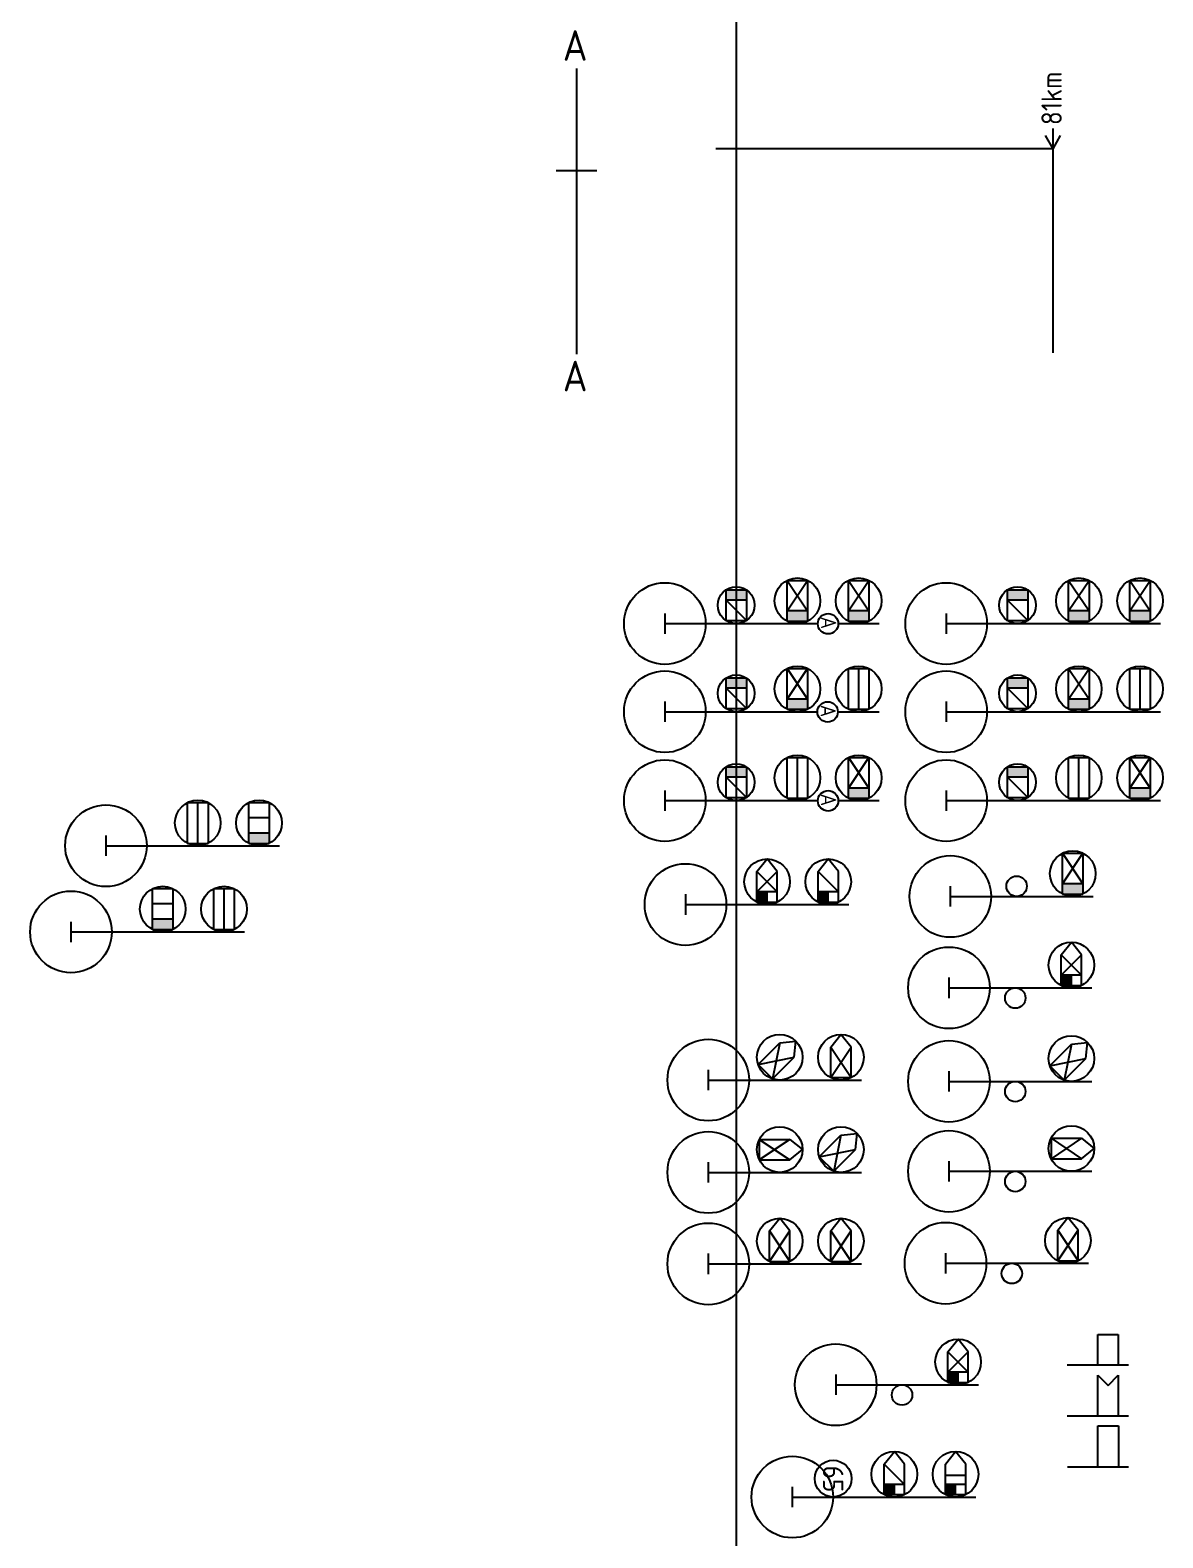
# Model space of a CAD drawing. Extents: x -202 to 266, y -387 to 284.
# Drawn here: x -201.9 to -90.9, y 136.7 to 284.5 of the extents above; entities that cross this region are included whole.
import ezdxf

# ---------------------------------------------------------------- set-up
doc = ezdxf.new("R2010")
doc.units = 0
doc.layers.get('0').update_dxf_attribs({"linetype": 'CONTINUOUS'})
doc.layers.add('CONST', color=1, linetype='CONTINUOUS')
doc.layers.add('LINE', color=5, linetype='CONTINUOUS')
doc.styles.get("Standard").update_dxf_attribs({"font": 'ISOCP'})

msp = doc.modelspace()

# ---------------------------------------------------------------- linework, layer by layer
for p, q in [((-148.36099, 280.704), (-148.36099, 252.704)), ((-102.43151, 274.12826), (-101.68151, 272.82923)), ((-101.68151, 274.82923), (-101.68151, 272.82923)), ((-100.93151, 274.12826), (-101.68151, 272.82923)), ((-127.69682, 226.53409), (-127.69682, 230.53409)), ((-127.69682, 230.53409), (-125.69682, 227.53409)), ((-127.69682, 227.53409), (-125.69682, 230.53409)), ((-127.69682, 230.53409), (-125.69682, 230.53409)), ((-125.69682, 230.53409), (-125.69682, 226.53409)), ((-121.69682, 226.53409), (-121.69682, 230.53409)), ((-121.69682, 230.53409), (-119.69682, 227.53409)), ((-121.69682, 227.53409), (-119.69682, 230.53409)), ((-121.69682, 230.53409), (-119.69682, 230.53409)), ((-119.69682, 230.53409), (-119.69682, 226.53409)), ((-100.1194, 227.53409), (-98.1194, 230.53409)), ((-100.1194, 230.53409), (-98.1194, 227.53409)), ((-100.1194, 226.53409), (-100.1194, 230.53409)), ((-100.1194, 230.53409), (-98.1194, 230.53409)), ((-98.1194, 230.53409), (-98.1194, 226.53409)), ((-94.1194, 227.53409), (-92.1194, 230.53409)), ((-94.1194, 230.53409), (-92.1194, 227.53409)), ((-94.1194, 226.53409), (-94.1194, 230.53409)), ((-94.1194, 230.53409), (-92.1194, 230.53409)), ((-92.1194, 230.53409), (-92.1194, 226.53409)), ((-133.69682, 226.6008), (-133.69682, 229.6008)), ((-133.69682, 229.6008), (-131.69682, 229.6008)), ((-131.69682, 229.6008), (-131.69682, 226.6008)), ((-106.1194, 226.6008), (-106.1194, 229.6008)), ((-106.1194, 229.6008), (-104.1194, 229.6008)), ((-104.1194, 229.6008), (-104.1194, 226.6008)), ((-133.69682, 228.6008), (-131.69682, 226.6008)), ((-131.69682, 228.6008), (-133.69682, 228.6008)), ((-106.1194, 228.6008), (-104.1194, 226.6008)), ((-104.1194, 228.6008), (-106.1194, 228.6008)), ((-139.69682, 227.29802), (-139.69682, 225.29802)), ((-139.69682, 226.29802), (-136.69682, 226.29802)), ((-136.69682, 226.29802), (-130.69682, 226.29802)), ((-133.69682, 226.6008), (-131.69682, 226.6008)), ((-130.69682, 226.29802), (-124.69682, 226.29802)), ((-125.69682, 227.53409), (-127.69682, 227.53409)), ((-127.69682, 226.53409), (-125.69682, 226.53409)), ((-122.69723, 226.29802), (-118.69682, 226.29802)), ((-119.69682, 227.53409), (-121.69682, 227.53409)), ((-121.69682, 226.53409), (-119.69682, 226.53409)), ((-112.1194, 227.29802), (-112.1194, 225.29802)), ((-112.1194, 226.29802), (-109.1194, 226.29802)), ((-109.1194, 226.29802), (-103.1194, 226.29802)), ((-106.1194, 226.6008), (-104.1194, 226.6008)), ((-103.1194, 226.29802), (-97.1194, 226.29802)), ((-98.1194, 227.53409), (-100.1194, 227.53409)), ((-100.1194, 226.53409), (-98.1194, 226.53409)), ((-97.1194, 226.29802), (-91.1194, 226.29802)), ((-92.1194, 227.53409), (-94.1194, 227.53409)), ((-94.1194, 226.53409), (-92.1194, 226.53409)), ((-127.69682, 217.8973), (-127.69682, 221.8973)), ((-127.69682, 221.8973), (-125.69682, 218.8973)), ((-127.69682, 218.8973), (-125.69682, 221.8973)), ((-127.69682, 221.8973), (-125.69682, 221.8973)), ((-125.69682, 221.8973), (-125.69682, 217.8973)), ((-121.69682, 221.8973), (-119.69682, 221.8973)), ((-121.69682, 217.8973), (-121.69682, 221.8973)), ((-120.69682, 217.8973), (-120.69682, 221.8973)), ((-119.69682, 221.8973), (-119.69682, 217.8973)), ((-100.1194, 221.8973), (-98.1194, 221.8973)), ((-100.1194, 218.8973), (-98.1194, 221.8973)), ((-100.1194, 221.8973), (-98.1194, 218.8973)), ((-100.1194, 217.8973), (-100.1194, 221.8973)), ((-98.1194, 221.8973), (-98.1194, 217.8973)), ((-94.1194, 217.8973), (-94.1194, 221.8973)), ((-94.1194, 221.8973), (-92.1194, 221.8973)), ((-93.1194, 217.8973), (-93.1194, 221.8973)), ((-92.1194, 221.8973), (-92.1194, 217.8973)), ((-133.69682, 220.964), (-131.69682, 220.964)), ((-133.69682, 217.964), (-133.69682, 220.964)), ((-131.69682, 220.964), (-131.69682, 217.964)), ((-106.1194, 217.964), (-106.1194, 220.964)), ((-106.1194, 220.964), (-104.1194, 220.964)), ((-104.1194, 220.964), (-104.1194, 217.964)), ((-131.69682, 219.964), (-133.69682, 219.964)), ((-133.69682, 219.964), (-131.69682, 217.964)), ((-125.69682, 218.8973), (-127.69682, 218.8973)), ((-106.1194, 219.964), (-104.1194, 217.964)), ((-104.1194, 219.964), (-106.1194, 219.964)), ((-98.1194, 218.8973), (-100.1194, 218.8973)), ((-139.69682, 218.66123), (-139.69682, 216.66123)), ((-139.69682, 217.66123), (-136.69682, 217.66123)), ((-136.69682, 217.66123), (-130.69682, 217.66123)), ((-133.69682, 217.964), (-131.69682, 217.964)), ((-130.69682, 217.66123), (-124.69682, 217.66123)), ((-127.69682, 217.8973), (-125.69682, 217.8973)), ((-122.73839, 217.66123), (-118.69682, 217.66123)), ((-121.69682, 217.8973), (-119.69682, 217.8973)), ((-112.1194, 218.66123), (-112.1194, 216.66123)), ((-112.1194, 217.66123), (-109.1194, 217.66123)), ((-109.1194, 217.66123), (-103.1194, 217.66123)), ((-106.1194, 217.964), (-104.1194, 217.964)), ((-103.1194, 217.66123), (-97.1194, 217.66123)), ((-100.1194, 217.8973), (-98.1194, 217.8973)), ((-97.1194, 217.66123), (-91.1194, 217.66123)), ((-94.1194, 217.8973), (-92.1194, 217.8973)), ((-127.69682, 209.17824), (-127.69682, 213.17824)), ((-127.69682, 213.17824), (-125.69682, 213.17824)), ((-126.69682, 209.17824), (-126.69682, 213.17824)), ((-125.69682, 213.17824), (-125.69682, 209.17824)), ((-121.69682, 210.17824), (-119.69682, 213.17824)), ((-121.69682, 213.17824), (-119.69682, 210.17824)), ((-121.69682, 209.17824), (-121.69682, 213.17824)), ((-121.69682, 213.17824), (-119.69682, 213.17824)), ((-119.69682, 213.17824), (-119.69682, 209.17824)), ((-100.1194, 209.17824), (-100.1194, 213.17824)), ((-100.1194, 213.17824), (-98.1194, 213.17824)), ((-99.1194, 209.17824), (-99.1194, 213.17824)), ((-98.1194, 213.17824), (-98.1194, 209.17824)), ((-94.1194, 210.17824), (-92.1194, 213.17824)), ((-94.1194, 213.17824), (-92.1194, 210.17824)), ((-94.1194, 209.17824), (-94.1194, 213.17824)), ((-94.1194, 213.17824), (-92.1194, 213.17824)), ((-92.1194, 213.17824), (-92.1194, 209.17824)), ((-133.69682, 209.24495), (-133.69682, 212.24495)), ((-133.69682, 212.24495), (-131.69682, 212.24495)), ((-131.69682, 212.24495), (-131.69682, 209.24495)), ((-106.1194, 209.24495), (-106.1194, 212.24495)), ((-106.1194, 212.24495), (-104.1194, 212.24495)), ((-104.1194, 212.24495), (-104.1194, 209.24495)), ((-139.69682, 209.94218), (-139.69682, 207.94218)), ((-131.69682, 211.24495), (-133.69682, 211.24495)), ((-133.69682, 211.24495), (-131.69682, 209.24495)), ((-119.69682, 210.17824), (-121.69682, 210.17824)), ((-112.1194, 209.94218), (-112.1194, 207.94218)), ((-104.1194, 211.24495), (-106.1194, 211.24495)), ((-106.1194, 211.24495), (-104.1194, 209.24495)), ((-92.1194, 210.17824), (-94.1194, 210.17824)), ((-186.47281, 208.75714), (-184.47281, 208.75714)), ((-186.47281, 204.75714), (-186.47281, 208.75714)), ((-185.47281, 204.75714), (-185.47281, 208.75714)), ((-184.47281, 208.75714), (-184.47281, 204.75714)), ((-180.47281, 204.75714), (-180.47281, 208.75714)), ((-180.47281, 208.75714), (-178.47281, 208.75714)), ((-178.47281, 208.75714), (-178.47281, 204.75714)), ((-139.69682, 208.94218), (-136.69682, 208.94218)), ((-136.69682, 208.94218), (-130.69682, 208.94218)), ((-133.69682, 209.24495), (-131.69682, 209.24495)), ((-130.69682, 208.94218), (-124.69682, 208.94218)), ((-127.69682, 209.17824), (-125.69682, 209.17824)), ((-122.69723, 208.94218), (-118.69682, 208.94218)), ((-121.69682, 209.17824), (-119.69682, 209.17824)), ((-112.1194, 208.94218), (-109.1194, 208.94218)), ((-109.1194, 208.94218), (-103.1194, 208.94218)), ((-106.1194, 209.24495), (-104.1194, 209.24495)), ((-103.1194, 208.94218), (-97.1194, 208.94218)), ((-100.1194, 209.17824), (-98.1194, 209.17824)), ((-97.1194, 208.94218), (-91.1194, 208.94218)), ((-94.1194, 209.17824), (-92.1194, 209.17824)), ((-178.47281, 207.25714), (-180.47281, 207.25927)), ((-194.47281, 205.52107), (-194.47281, 203.52107)), ((-178.47281, 205.75714), (-180.47281, 205.75714)), ((-194.47281, 204.52107), (-189.47281, 204.52107)), ((-189.47281, 204.52107), (-183.47281, 204.52107)), ((-186.47281, 204.75714), (-184.47281, 204.75714)), ((-183.47281, 204.52107), (-177.47281, 204.52107)), ((-180.47281, 204.75714), (-178.47281, 204.75714)), ((-130.6729, 201.99682), (-129.6729, 203.23289)), ((-128.6729, 201.99682), (-129.6729, 203.23289)), ((-124.6729, 201.99682), (-123.6729, 203.23289)), ((-122.6729, 201.99682), (-123.6729, 203.23289)), ((-100.71298, 199.78777), (-100.71298, 203.78777)), ((-100.71298, 203.78777), (-98.71298, 203.78777)), ((-100.71298, 203.78777), (-98.71298, 200.78777)), ((-100.71298, 200.78777), (-98.71298, 203.78777)), ((-98.71298, 203.78777), (-98.71298, 199.78777)), ((-130.6729, 198.99682), (-130.6729, 201.99682)), ((-130.6729, 199.99682), (-128.6729, 201.99682)), ((-130.6729, 201.99682), (-128.6729, 199.99682)), ((-128.6729, 198.99682), (-128.6729, 201.99682)), ((-124.6729, 201.99682), (-122.6729, 199.99682)), ((-124.6729, 198.99682), (-124.6729, 201.99682)), ((-122.6729, 198.99682), (-122.6729, 201.99682)), ((-189.90464, 196.31525), (-189.90464, 200.31525)), ((-189.90464, 200.31525), (-187.90464, 200.31525)), ((-187.90464, 200.31525), (-187.90464, 196.31525)), ((-183.90464, 200.31525), (-181.90464, 200.31525)), ((-183.90464, 196.31525), (-183.90464, 200.31525)), ((-182.90464, 196.31525), (-182.90464, 200.31525)), ((-181.90464, 200.31525), (-181.90464, 196.31525)), ((-137.6729, 199.76076), (-137.6729, 197.76076)), ((-128.6729, 199.99682), (-130.6729, 199.99682)), ((-129.6729, 198.99682), (-129.6729, 199.99682)), ((-122.6729, 199.99682), (-124.6729, 199.99682)), ((-123.6729, 198.99682), (-123.6729, 199.99682)), ((-111.71298, 200.55171), (-111.71298, 198.55171)), ((-111.71298, 199.55171), (-106.71298, 199.55171)), ((-106.71298, 199.55171), (-103.71298, 199.55171)), ((-103.71298, 199.55171), (-97.71298, 199.55171)), ((-98.71298, 200.78777), (-100.71298, 200.78777)), ((-100.71298, 199.78777), (-98.71298, 199.78777)), ((-187.90464, 198.81525), (-189.90464, 198.81738)), ((-137.6729, 198.76076), (-133.6729, 198.76076)), ((-133.6729, 198.76076), (-127.6729, 198.76076)), ((-130.6729, 198.99682), (-128.6729, 198.99682)), ((-127.6729, 198.76076), (-121.6729, 198.76076)), ((-124.6729, 198.99682), (-122.6729, 198.99682)), ((-197.90464, 197.07918), (-197.90464, 195.07918)), ((-187.90464, 197.31525), (-189.90464, 197.31525)), ((-197.90464, 196.07918), (-192.90464, 196.07918)), ((-192.90464, 196.07918), (-186.90464, 196.07918)), ((-189.90464, 196.31525), (-187.90464, 196.31525)), ((-186.90464, 196.07918), (-180.90464, 196.07918)), ((-183.90464, 196.31525), (-181.90464, 196.31525)), ((-100.84564, 193.83224), (-99.84564, 195.06831)), ((-98.84564, 193.83224), (-99.84564, 195.06831)), ((-100.84564, 193.83224), (-98.84564, 191.83224)), ((-100.84564, 190.83224), (-100.84564, 193.83224)), ((-98.84564, 190.83224), (-98.84564, 193.83224)), ((-111.84564, 191.59618), (-111.84564, 189.59618)), ((-98.84564, 191.83224), (-100.84564, 191.83224)), ((-100.84564, 190.83224), (-98.84564, 190.83224)), ((-99.84564, 190.83224), (-99.84564, 191.83224)), ((-111.84564, 190.59618), (-106.84564, 190.59618)), ((-106.84564, 190.59618), (-103.84564, 190.59618)), ((-103.84564, 190.59618), (-97.84564, 190.59618)), ((-130.5569, 183.08474), (-128.43558, 185.20606)), ((-128.43558, 185.20606), (-129.14268, 181.67053)), ((-128.43558, 185.20606), (-126.85444, 185.37299)), ((-127.02136, 183.79185), (-126.85444, 185.37299)), ((-123.43558, 184.79185), (-122.43558, 186.02792)), ((-123.43558, 184.79185), (-121.43558, 181.79185)), ((-123.43558, 181.79185), (-121.43558, 184.79185)), ((-123.43558, 181.79185), (-123.43558, 184.79185)), ((-121.43558, 184.79185), (-122.43558, 186.02792)), ((-121.43558, 181.79185), (-121.43558, 184.79185)), ((-101.96696, 182.95893), (-99.84564, 185.08025)), ((-99.84564, 185.08025), (-100.55274, 181.54472)), ((-99.84564, 185.08025), (-98.2645, 185.24718)), ((-98.43142, 183.66604), (-98.2645, 185.24718)), ((-130.5569, 183.08474), (-127.02136, 183.79185)), ((-129.14268, 181.67053), (-127.02136, 183.79185)), ((-101.96696, 182.95893), (-98.43142, 183.66604)), ((-100.55274, 181.54472), (-98.43142, 183.66604)), ((-135.43558, 182.55578), (-135.43558, 180.55578)), ((-130.5569, 183.08474), (-129.14268, 181.67053)), ((-123.43558, 181.79185), (-121.43558, 181.79185)), ((-111.84564, 182.42997), (-111.84564, 180.42997)), ((-101.96696, 182.95893), (-100.55274, 181.54472)), ((-135.43558, 181.55578), (-132.43558, 181.55578)), ((-132.43558, 181.55578), (-126.43558, 181.55578)), ((-126.43558, 181.55578), (-120.43558, 181.55578)), ((-111.84564, 181.42997), (-106.84564, 181.42997)), ((-106.84564, 181.42997), (-103.84564, 181.42997)), ((-103.84564, 181.42997), (-97.84564, 181.42997)), ((-124.5569, 174.03741), (-122.43558, 176.15873)), ((-122.43558, 176.15873), (-123.14268, 172.6232)), ((-122.43558, 176.15873), (-120.85444, 176.32565)), ((-121.02136, 174.74452), (-120.85444, 176.32565)), ((-127.43558, 175.74452), (-130.43558, 173.74452)), ((-130.43558, 175.74452), (-130.43558, 173.74452)), ((-130.43558, 175.74452), (-127.43558, 175.74452)), ((-130.43558, 175.74452), (-127.43558, 173.74452)), ((-127.43558, 175.74452), (-126.19951, 174.74452)), ((-127.43558, 173.74452), (-126.19951, 174.74452)), ((-124.5569, 174.03741), (-121.02136, 174.74452)), ((-123.14268, 172.6232), (-121.02136, 174.74452)), ((-98.84564, 175.8469), (-101.84564, 173.8469)), ((-101.84564, 175.8469), (-101.84564, 173.8469)), ((-101.84564, 175.8469), (-98.84564, 175.8469)), ((-101.84564, 175.8469), (-98.84564, 173.8469)), ((-98.84564, 175.8469), (-97.60957, 174.8469)), ((-98.84564, 173.8469), (-97.60957, 174.8469)), ((-135.43558, 173.50845), (-135.43558, 171.50845)), ((-130.43558, 173.74452), (-127.43558, 173.74452)), ((-124.5569, 174.03741), (-123.14268, 172.6232)), ((-111.84564, 173.61083), (-111.84564, 171.61083)), ((-101.84564, 173.8469), (-98.84564, 173.8469)), ((-135.43558, 172.50845), (-132.43558, 172.50845)), ((-132.43558, 172.50845), (-126.43558, 172.50845)), ((-126.43558, 172.50845), (-120.43558, 172.50845)), ((-111.84564, 172.61083), (-106.84564, 172.61083)), ((-106.84564, 172.61083), (-103.84564, 172.61083)), ((-103.84564, 172.61083), (-97.84564, 172.61083)), ((-129.43558, 166.77718), (-128.43558, 168.01325)), ((-127.43558, 166.77718), (-128.43558, 168.01325)), ((-123.43558, 166.77718), (-122.43558, 168.01325)), ((-121.43558, 166.77718), (-122.43558, 168.01325)), ((-101.18439, 166.8366), (-100.18439, 168.07267)), ((-99.18439, 166.8366), (-100.18439, 168.07267)), ((-129.43558, 163.77718), (-127.43558, 166.77718)), ((-129.43558, 166.77718), (-127.43558, 163.77718)), ((-129.43558, 163.77718), (-129.43558, 166.77718)), ((-127.43558, 163.77718), (-127.43558, 166.77718)), ((-123.43558, 163.77718), (-121.43558, 166.77718)), ((-123.43558, 166.77718), (-121.43558, 163.77718)), ((-123.43558, 163.77718), (-123.43558, 166.77718)), ((-121.43558, 163.77718), (-121.43558, 166.77718)), ((-101.18439, 163.8366), (-99.18439, 166.8366)), ((-101.18439, 166.8366), (-99.18439, 163.8366)), ((-101.18439, 163.8366), (-101.18439, 166.8366)), ((-99.18439, 163.8366), (-99.18439, 166.8366)), ((-135.43558, 164.54111), (-135.43558, 162.54111)), ((-112.18439, 164.60053), (-112.18439, 162.60053)), ((-135.43558, 163.54111), (-132.43558, 163.54111)), ((-132.43558, 163.54111), (-126.43558, 163.54111)), ((-129.43558, 163.77718), (-127.43558, 163.77718)), ((-126.43558, 163.54111), (-120.43558, 163.54111)), ((-123.43558, 163.77718), (-121.43558, 163.77718)), ((-112.18439, 163.60053), (-107.18439, 163.60053)), ((-107.18439, 163.60053), (-104.18439, 163.60053)), ((-104.18439, 163.60053), (-98.18439, 163.60053)), ((-101.18439, 163.8366), (-99.18439, 163.8366)), ((-111.94923, 154.92499), (-110.94923, 156.16106)), ((-109.94923, 154.92499), (-110.94923, 156.16106)), ((-97.25156, 156.63138), (-95.25156, 156.63138)), ((-97.25156, 153.63138), (-97.25156, 156.63138)), ((-95.25156, 156.63138), (-95.25156, 153.63138)), ((-111.94923, 152.92499), (-109.94923, 154.92499)), ((-111.94923, 154.92499), (-109.94923, 152.92499)), ((-111.94923, 151.92499), (-111.94923, 154.92499)), ((-109.94923, 151.92499), (-109.94923, 154.92499)), ((-122.94923, 152.68892), (-122.94923, 150.68892)), ((-109.94923, 152.92499), (-111.94923, 152.92499)), ((-110.94923, 151.92499), (-110.94923, 152.92499)), ((-100.25156, 153.63138), (-94.25156, 153.63138)), ((-97.25156, 152.63138), (-96.25156, 151.63138)), ((-97.25156, 148.63138), (-97.25156, 152.63138)), ((-96.25156, 151.63138), (-95.25156, 152.63138)), ((-95.25156, 152.63138), (-95.25156, 148.63138)), ((-122.94923, 151.68892), (-117.94923, 151.68892)), ((-117.94923, 151.68892), (-114.94923, 151.68892)), ((-114.94923, 151.68892), (-108.94923, 151.68892)), ((-111.94923, 151.92499), (-109.94923, 151.92499)), ((-100.25156, 148.63138), (-94.25156, 148.63138)), ((-97.24126, 143.65944), (-97.24126, 147.65944)), ((-97.24126, 147.65944), (-95.24126, 147.65944)), ((-95.24126, 147.65944), (-95.24126, 143.65944)), ((-118.2015, 143.92248), (-117.2015, 145.15855)), ((-116.2015, 143.92248), (-117.2015, 145.15855)), ((-112.2015, 143.92248), (-111.2015, 145.15855)), ((-110.2015, 143.92248), (-111.2015, 145.15855)), ((-118.2015, 143.92248), (-116.2015, 141.92248)), ((-118.2015, 140.92248), (-118.2015, 143.92248)), ((-116.2015, 140.92248), (-116.2015, 143.92248)), ((-112.2015, 140.92248), (-112.2015, 143.92248)), ((-110.2015, 140.92248), (-110.2015, 143.92248)), ((-100.24126, 143.65944), (-94.24126, 143.65944)), ((-116.2015, 141.92248), (-118.2015, 141.92248)), ((-117.2015, 140.92248), (-117.2015, 141.92248)), ((-112.2015, 142.82825), (-110.2015, 142.82825)), ((-110.2015, 141.92248), (-112.2015, 141.92248)), ((-111.2015, 140.92248), (-111.2015, 141.92248)), ((-127.2015, 141.68641), (-127.2015, 139.68641)), ((-127.2015, 140.68641), (-121.2015, 140.68641)), ((-121.2015, 140.68641), (-115.2015, 140.68641)), ((-118.2015, 140.92248), (-116.2015, 140.92248)), ((-115.2015, 140.68641), (-109.2015, 140.68641)), ((-112.2015, 140.92248), (-110.2015, 140.92248))]:
    msp.add_line(p, q)
at = {"linetype": 'CONTINUOUS'}
msp.add_line((-100.84564, 191.83224), (-98.84564, 193.83224), dxfattribs=at)
for centre, radius in [((-126.69682, 228.53409), 2.23607), ((-120.69682, 228.53409), 2.23607), ((-99.1194, 228.53409), 2.23607), ((-93.1194, 228.53409), 2.23607), ((-132.69682, 228.1008), 1.80278), ((-105.1194, 228.1008), 1.80278), ((-123.69705, 226.27883), 1), ((-126.69682, 219.8973), 2.23607), ((-120.69682, 219.8973), 2.23607), ((-99.1194, 219.8973), 2.23607), ((-93.1194, 219.8973), 2.23607), ((-132.69682, 219.464), 1.80278), ((-105.1194, 219.464), 1.80278), ((-123.73821, 217.64203), 1), ((-126.69682, 211.17824), 2.23607), ((-120.69682, 211.17824), 2.23607), ((-99.1194, 211.17824), 2.23607), ((-93.1194, 211.17824), 2.23607), ((-132.69682, 210.74495), 1.80278), ((-105.1194, 210.74495), 1.80278), ((-123.69705, 208.92298), 1), ((-185.47281, 206.75714), 2.23607), ((-179.47281, 206.75714), 2.23607), ((-99.71298, 201.78777), 2.23607), ((-129.6729, 200.99682), 2.23607), ((-123.6729, 200.99682), 2.23607), ((-105.21298, 200.55171), 1), ((-188.90464, 198.31525), 2.23607), ((-182.90464, 198.31525), 2.23607), ((-99.84564, 192.83224), 2.23607), ((-105.34564, 189.59618), 1), ((-128.43558, 183.79185), 2.23607), ((-122.43558, 183.79185), 2.23607), ((-99.84564, 183.66604), 2.23607), ((-105.34564, 180.42997), 1), ((-128.43558, 174.74452), 2.23607), ((-122.43558, 174.74452), 2.23607), ((-99.84564, 174.8469), 2.23607), ((-105.34564, 171.61083), 1), ((-128.43558, 165.77718), 2.23607), ((-122.43558, 165.77718), 2.23607), ((-100.18439, 165.8366), 2.23607), ((-105.68439, 162.60053), 1), ((-110.94923, 153.92499), 2.23607), ((-116.44923, 150.68892), 1), ((-117.2015, 142.92248), 2.23607), ((-111.2015, 142.92248), 2.23607), ((-123.2015, 142.48919), 1.80278)]:
    msp.add_circle(centre, radius)
for points in [[(-133.69682, 229.6008), (-131.69682, 229.6008), (-133.69682, 228.6008), (-131.69682, 228.6008)], [(-106.1194, 229.6008), (-104.1194, 229.6008), (-106.1194, 228.6008), (-104.1194, 228.6008)], [(-127.69682, 227.53409), (-125.69682, 227.53409), (-127.69682, 226.53409), (-125.69682, 226.53409)], [(-121.69682, 227.53409), (-119.69682, 227.53409), (-121.69682, 226.53409), (-119.69682, 226.53409)], [(-100.1194, 227.53409), (-98.1194, 227.53409), (-100.1194, 226.53409), (-98.1194, 226.53409)], [(-94.1194, 227.53409), (-92.1194, 227.53409), (-94.1194, 226.53409), (-92.1194, 226.53409)], [(-133.69682, 220.964), (-131.69682, 220.964), (-133.69682, 219.964), (-131.69682, 219.964)], [(-106.1194, 220.964), (-104.1194, 220.964), (-106.1194, 219.964), (-104.1194, 219.964)], [(-127.69682, 218.8973), (-125.69682, 218.8973), (-127.69682, 217.8973), (-125.69682, 217.8973)], [(-100.1194, 218.8973), (-98.1194, 218.8973), (-100.1194, 217.8973), (-98.1194, 217.8973)], [(-133.69682, 212.24495), (-131.69682, 212.24495), (-133.69682, 211.24495), (-131.69682, 211.24495)], [(-106.1194, 212.24495), (-104.1194, 212.24495), (-106.1194, 211.24495), (-104.1194, 211.24495)], [(-121.69682, 210.17824), (-119.69682, 210.17824), (-121.69682, 209.17824), (-119.69682, 209.17824)], [(-94.1194, 210.17824), (-92.1194, 210.17824), (-94.1194, 209.17824), (-92.1194, 209.17824)], [(-180.47281, 205.75714), (-178.47281, 205.75714), (-180.47281, 204.75714), (-178.47281, 204.75714)], [(-130.6729, 199.99682), (-129.6729, 199.99682), (-130.6729, 198.99682), (-129.6729, 198.99682)], [(-124.6729, 199.99682), (-123.6729, 199.99682), (-124.6729, 198.99682), (-123.6729, 198.99682)], [(-100.71298, 200.78777), (-98.71298, 200.78777), (-100.71298, 199.78777), (-98.71298, 199.78777)], [(-189.90464, 197.31525), (-187.90464, 197.31525), (-189.90464, 196.31525), (-187.90464, 196.31525)], [(-100.84564, 191.83224), (-99.84564, 191.83224), (-100.84564, 190.83224), (-99.84564, 190.83224)], [(-111.94923, 152.92499), (-110.94923, 152.92499), (-111.94923, 151.92499), (-110.94923, 151.92499)], [(-118.2015, 141.92248), (-117.2015, 141.92248), (-118.2015, 140.92248), (-117.2015, 140.92248)], [(-112.2015, 141.92248), (-111.2015, 141.92248), (-112.2015, 140.92248), (-111.2015, 140.92248)]]:
    msp.add_solid(points)
at = {"layer": 'CONST'}
for p, q in [((-101.68151, 272.82923), (-134.68151, 272.82923)), ((-101.68151, 272.82923), (-101.68151, 252.82923)), ((-150.36099, 270.704), (-146.36099, 270.704))]:
    msp.add_line(p, q, dxfattribs=at)
for centre in [(-139.69682, 226.29802), (-112.1194, 226.29802), (-139.69682, 217.66123), (-112.1194, 217.66123), (-139.69682, 208.94218), (-112.1194, 208.94218), (-194.47281, 204.52107), (-137.6729, 198.76076), (-111.71298, 199.55171), (-197.90464, 196.07918), (-111.84564, 190.59618), (-135.43558, 181.55578), (-111.84564, 181.42997), (-135.43558, 172.50845), (-111.84564, 172.61083), (-135.43558, 163.54111), (-112.18439, 163.60053), (-122.94923, 151.68892), (-127.2015, 140.68641)]:
    msp.add_circle(centre, 4, dxfattribs=at)
at = {"layer": 'LINE'}
msp.add_xline((-132.68229, 28.59893), (0, 1), dxfattribs=at)

# ---------------------------------------------------------------- texts
for p in [(-149.69744, 281.46101), (-149.69744, 249.05889)]:
    msp.add_text('A', height=3).set_placement(p)
for s, height, rotation, p in [('81km', 2, 90, (-100.78796, 275.15993)), ('A', 1.5, 270, (-124.39124, 226.97731)), ('A', 1.5, 270, (-124.4324, 218.34051)), ('A', 1.5, 270, (-124.39124, 209.62146)), ('65', 2, 270, (-124.19962, 143.76455))]:
    msp.add_text(s, height=height, rotation=rotation).set_placement(p)

doc.saveas('drawing.dxf')
